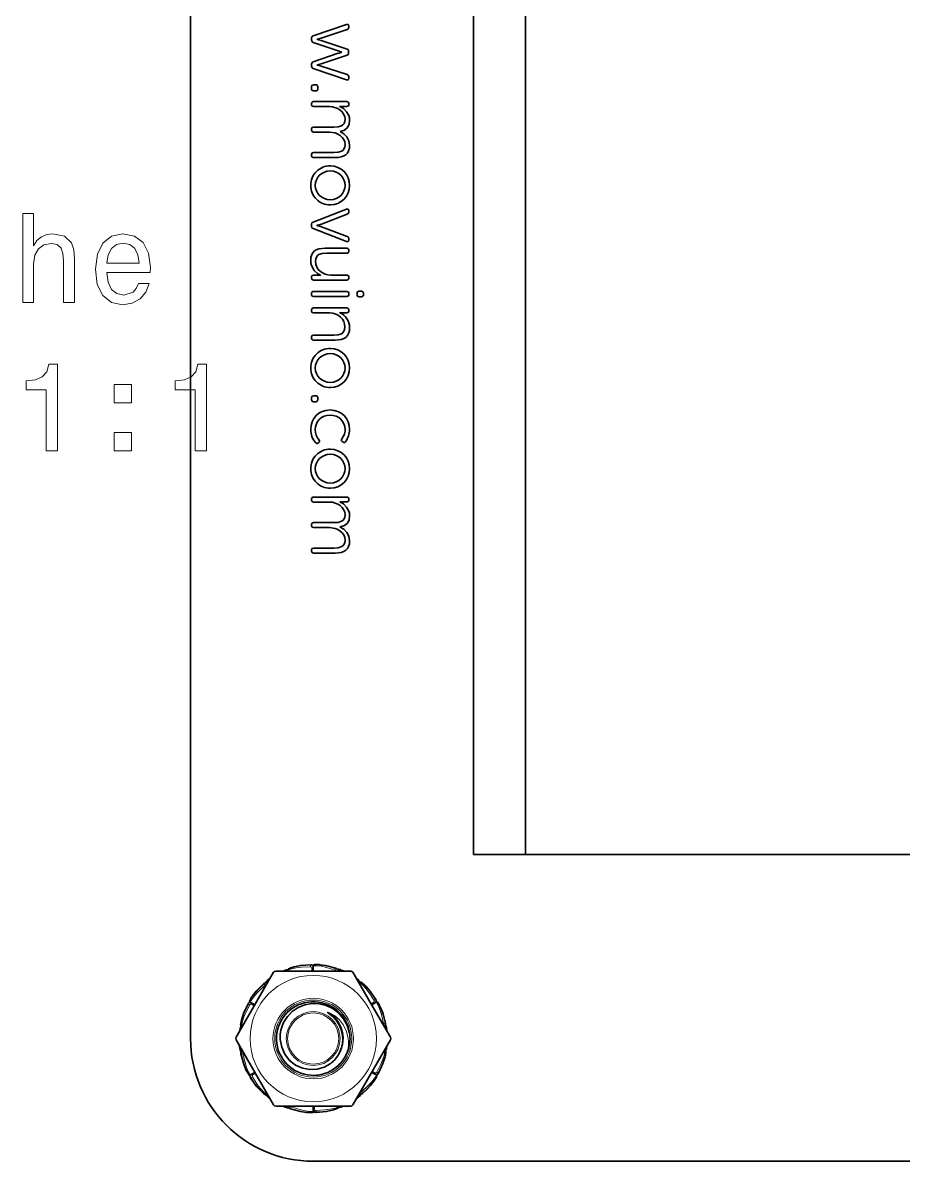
# Model space of a CAD drawing. Extents: x 291 to 834, y 188 to 661.
# Drawn here: x 509.45 to 545.34, y 289.08 to 335.48 of the extents above; entities that cross this region are included whole.
import ezdxf

# ---------------------------------------------------------------- set-up
doc = ezdxf.new("R2010")
doc.units = 0

msp = doc.modelspace()

# ---------------------------------------------------------------- linework, layer by layer
at = {"color": 7, "lineweight": 35}
for p, q in [((516.29, 294.079), (516.29, 359.839)), ((516.29, 294.079), (516.29, 359.839)), ((527.819, 301.584), (527.819, 352.348)), ((529.941, 352.348), (529.941, 301.584)), ((529.941, 301.584), (529.941, 352.342)), ((528.861, 301.577), (557.038, 301.577)), ((559.958, 289.079), (521.29, 289.079)), ((577.67, 289.079), (521.29, 289.079))]:
    msp.add_line(p, q, dxfattribs=at)
at = {"color": 7, "lineweight": 35, "ltscale": 0.036023}
for p, q in [((521.287, 334.945), (522.652, 335.408)), ((522.652, 333.157), (521.287, 333.62))]:
    msp.add_line(p, q, dxfattribs=at)
at = {"color": 7, "lineweight": 35, "ltscale": 0.027966}
msp.add_line((522.673, 335.198), (521.609, 334.852), dxfattribs=at)
at = {"color": 7, "lineweight": 35, "ltscale": 0.001576}
for p, q in [((522.736, 335.345), (522.736, 335.282)), ((522.736, 333.28), (522.736, 333.217)), ((522.736, 326.686), (522.736, 326.623))]:
    msp.add_line(p, q, dxfattribs=at)
at = {"color": 7, "lineweight": 35, "ltscale": 0.002334}
msp.add_line((521.224, 334.765), (521.224, 334.858), dxfattribs=at)
at = {"color": 7, "lineweight": 35, "ltscale": 0.02678}
msp.add_line((522.3, 334.332), (521.287, 334.681), dxfattribs=at)
at = {"color": 7, "lineweight": 35, "ltscale": 0.00421}
msp.add_line((521.609, 334.852), (521.447, 334.807), dxfattribs=at)
at = {"color": 7, "lineweight": 35, "ltscale": 0.000146484}
for p, q in [((521.447, 334.807), (521.447, 334.801)), ((522.462, 334.278), (522.462, 334.284)), ((521.447, 333.761), (521.447, 333.755)), ((521.582, 325.183), (521.582, 325.189))]:
    msp.add_line(p, q, dxfattribs=at)
at = {"color": 7, "lineweight": 35, "ltscale": 0.002763}
msp.add_line((521.447, 334.801), (521.553, 334.771), dxfattribs=at)
at = {"color": 7, "lineweight": 35, "ltscale": 0.001469}
msp.add_line((521.553, 334.771), (521.609, 334.753), dxfattribs=at)
at = {"color": 7, "lineweight": 35, "ltscale": 0.027936}
msp.add_line((521.609, 334.753), (522.67, 334.401), dxfattribs=at)
at = {"color": 7, "lineweight": 35, "ltscale": 0.026805}
msp.add_line((521.287, 333.881), (522.3, 334.233), dxfattribs=at)
at = {"color": 7, "lineweight": 35, "ltscale": 0.027938}
msp.add_line((522.67, 334.161), (521.609, 333.809), dxfattribs=at)
at = {"color": 7, "lineweight": 35, "ltscale": 0.0018}
msp.add_line((522.73, 334.317), (522.73, 334.245), dxfattribs=at)
at = {"color": 7, "lineweight": 35, "ltscale": 0.002325}
msp.add_line((521.224, 333.704), (521.224, 333.797), dxfattribs=at)
at = {"color": 7, "lineweight": 35, "ltscale": 0.002765}
msp.add_line((521.553, 333.791), (521.447, 333.761), dxfattribs=at)
at = {"color": 7, "lineweight": 35, "ltscale": 0.001467}
msp.add_line((521.609, 333.809), (521.553, 333.791), dxfattribs=at)
at = {"color": 7, "lineweight": 35, "ltscale": 0.027964}
msp.add_line((521.609, 333.71), (522.673, 333.364), dxfattribs=at)
at = {"color": 7, "lineweight": 35, "ltscale": 0.00248}
for p, q in [((521.224, 332.778), (521.224, 332.877)), ((521.474, 332.877), (521.474, 332.778)), ((521.224, 320.107), (521.224, 320.206)), ((521.474, 320.206), (521.474, 320.107))]:
    msp.add_line(p, q, dxfattribs=at)
at = {"color": 7, "lineweight": 35, "ltscale": 0.002557}
for p, q in [((521.299, 332.949), (521.402, 332.949)), ((521.402, 332.706), (521.299, 332.706)), ((521.299, 320.278), (521.402, 320.278)), ((521.402, 320.034), (521.299, 320.034))]:
    msp.add_line(p, q, dxfattribs=at)
at = {"color": 7, "lineweight": 35, "ltscale": 0.034038}
for p, q in [((521.299, 332.267), (522.661, 332.267)), ((522.661, 324.993), (521.299, 324.993)), ((521.299, 324.528), (522.661, 324.528)), ((522.661, 324.323), (521.299, 324.323)), ((521.299, 323.857), (522.661, 323.857)), ((521.299, 316.148), (522.661, 316.148))]:
    msp.add_line(p, q, dxfattribs=at)
at = {"color": 7, "lineweight": 35, "ltscale": 0.00143}
for p, q in [((521.224, 332.135), (521.224, 332.192)), ((522.736, 326.217), (522.736, 326.16)), ((521.224, 324.395), (521.224, 324.452)), ((522.736, 324.452), (522.736, 324.395)), ((521.224, 323.725), (521.224, 323.782)), ((521.224, 316.015), (521.224, 316.073))]:
    msp.add_line(p, q, dxfattribs=at)
at = {"color": 7, "lineweight": 35, "ltscale": 0.01638}
for p, q in [((521.955, 332.063), (521.299, 332.063)), ((521.955, 331.023), (521.299, 331.023)), ((521.955, 315.943), (521.299, 315.943)), ((521.955, 314.903), (521.299, 314.903))]:
    msp.add_line(p, q, dxfattribs=at)
at = {"color": 7, "lineweight": 35, "ltscale": 0.000154877}
for p, q in [((522.378, 332.078), (522.378, 332.072)), ((522.394, 331.05), (522.394, 331.044)), ((521.444, 327.224), (521.444, 327.218)), ((522.378, 323.668), (522.378, 323.662)), ((522.378, 315.959), (522.378, 315.952)), ((522.394, 314.931), (522.394, 314.924)), ((528.861, 301.584), (528.861, 301.577))]:
    msp.add_line(p, q, dxfattribs=at)
at = {"color": 7, "lineweight": 35, "ltscale": 0.004358}
for p, q in [((522.661, 332.066), (522.487, 332.066)), ((521.299, 325.192), (521.474, 325.192)), ((522.661, 323.656), (522.487, 323.656)), ((522.661, 315.947), (522.487, 315.947))]:
    msp.add_line(p, q, dxfattribs=at)
at = {"color": 7, "lineweight": 35, "ltscale": 0.001352}
for p, q in [((522.736, 332.192), (522.736, 332.138)), ((522.736, 316.073), (522.736, 316.019)), ((521.224, 313.941), (521.224, 313.996))]:
    msp.add_line(p, q, dxfattribs=at)
at = {"color": 7, "lineweight": 35, "ltscale": 0.001421}
for p, q in [((521.224, 331.095), (521.224, 331.152)), ((522.736, 325.123), (522.736, 325.066)), ((521.224, 322.619), (521.224, 322.676)), ((521.224, 314.976), (521.224, 315.033))]:
    msp.add_line(p, q, dxfattribs=at)
at = {"color": 7, "lineweight": 35, "ltscale": 0.020894}
for p, q in [((521.299, 331.227), (522.135, 331.227)), ((521.299, 330.19), (522.135, 330.19)), ((521.299, 315.108), (522.135, 315.108)), ((521.299, 314.071), (522.135, 314.071))]:
    msp.add_line(p, q, dxfattribs=at)
at = {"color": 7, "lineweight": 35, "ltscale": 0.001353}
for p, q in [((521.224, 330.061), (521.224, 330.115)), ((521.224, 325.066), (521.224, 325.12)), ((522.736, 323.782), (522.736, 323.728))]:
    msp.add_line(p, q, dxfattribs=at)
at = {"color": 7, "lineweight": 35, "ltscale": 0.022169}
for p, q in [((522.186, 329.986), (521.299, 329.986)), ((522.186, 322.544), (521.299, 322.544)), ((522.186, 313.866), (521.299, 313.866))]:
    msp.add_line(p, q, dxfattribs=at)
at = {"color": 7, "lineweight": 35, "ltscale": 0.036627}
for p, q in [((521.281, 327.353), (522.649, 327.879)), ((519.674, 291.379), (518.941, 292.648))]:
    msp.add_line(p, q, dxfattribs=at)
at = {"color": 7, "lineweight": 35, "ltscale": 0.028064}
msp.add_line((522.676, 327.674), (521.627, 327.275), dxfattribs=at)
at = {"color": 7, "lineweight": 35, "ltscale": 0.001654}
msp.add_line((522.736, 327.822), (522.736, 327.756), dxfattribs=at)
at = {"color": 7, "lineweight": 35, "ltscale": 0.002472}
msp.add_line((521.224, 327.17), (521.224, 327.269), dxfattribs=at)
at = {"color": 7, "lineweight": 35, "ltscale": 0.028039}
msp.add_line((521.627, 327.164), (522.676, 326.767), dxfattribs=at)
at = {"color": 7, "lineweight": 35, "ltscale": 0.036629}
msp.add_line((522.649, 326.562), (521.281, 327.089), dxfattribs=at)
at = {"color": 7, "lineweight": 35, "ltscale": 0.022162}
msp.add_line((521.774, 326.289), (522.661, 326.289), dxfattribs=at)
at = {"color": 7, "lineweight": 35, "ltscale": 0.020808}
msp.add_line((522.661, 326.084), (521.829, 326.084), dxfattribs=at)
at = {"color": 7, "lineweight": 35, "ltscale": 0.016226}
msp.add_line((522.012, 325.198), (522.661, 325.198), dxfattribs=at)
at = {"color": 7, "lineweight": 35, "ltscale": 0.001878}
for p, q in [((523.082, 324.386), (523.082, 324.461)), ((523.337, 324.461), (523.337, 324.386))]:
    msp.add_line(p, q, dxfattribs=at)
at = {"color": 7, "lineweight": 35, "ltscale": 0.002704}
for p, q in [((523.154, 324.534), (523.262, 324.534)), ((523.262, 324.314), (523.154, 324.314))]:
    msp.add_line(p, q, dxfattribs=at)
at = {"color": 7, "lineweight": 35, "ltscale": 0.016605}
msp.add_line((521.964, 323.653), (521.299, 323.653), dxfattribs=at)
at = {"color": 7, "lineweight": 35, "ltscale": 0.020816}
msp.add_line((521.299, 322.748), (522.132, 322.748), dxfattribs=at)
at = {"color": 7, "lineweight": 35, "ltscale": 0.00092148}
msp.add_line((521.513, 318.369), (521.483, 318.348), dxfattribs=at)
at = {"color": 7, "lineweight": 35, "ltscale": 0.000979538}
msp.add_line((522.499, 318.393), (522.466, 318.414), dxfattribs=at)
at = {"color": 7, "lineweight": 35, "ltscale": 0.026044}
msp.add_line((528.861, 301.584), (527.819, 301.584), dxfattribs=at)
at = {"color": 7, "lineweight": 35, "ltscale": 0.026993}
msp.add_line((529.941, 301.584), (528.861, 301.584), dxfattribs=at)
at = {"color": 7, "lineweight": 35, "ltscale": 0.001178}
for p, q in [((520.516, 297), (520.471, 296.987)), ((521.562, 297.088), (521.515, 297.092)), ((518.82, 295.819), (518.794, 295.78)), ((524.207, 293.29), (524.218, 293.335)), ((521.019, 291.07), (521.066, 291.067)), ((522.065, 291.159), (522.11, 291.172))]:
    msp.add_line(p, q, dxfattribs=at)
at = {"color": 7, "lineweight": 13, "ltscale": 0.000101161}
for p, q in [((521.186, 297.089), (521.184, 297.086)), ((521.394, 291.069), (521.396, 291.073))]:
    msp.add_line(p, q, dxfattribs=at)
at = {"color": 7, "lineweight": 13, "ltscale": 0.000367231}
msp.add_line((521.185, 297.071), (521.184, 297.086), dxfattribs=at)
at = {"color": 7, "lineweight": 13, "ltscale": 0.003214}
for p, q in [((521.238, 296.83), (521.238, 296.958)), ((523.698, 292.749), (523.81, 292.685)), ((521.342, 291.329), (521.342, 291.2))]:
    msp.add_line(p, q, dxfattribs=at)
at = {"color": 7, "lineweight": 35, "ltscale": 0.000365448}
msp.add_line((521.29, 296.977), (521.29, 296.991), dxfattribs=at)
at = {"color": 7, "lineweight": 35, "ltscale": 0.003677}
for p, q in [((521.29, 296.83), (521.29, 296.977)), ((518.908, 295.454), (518.781, 295.528)), ((523.672, 295.454), (523.8, 295.528)), ((518.908, 292.704), (518.781, 292.63)), ((523.672, 292.704), (523.8, 292.63)), ((521.29, 291.329), (521.29, 291.182))]:
    msp.add_line(p, q, dxfattribs=at)
at = {"color": 7, "lineweight": 35, "ltscale": 0.076499}
for p, q in [((519.674, 296.779), (518.144, 294.129)), ((522.907, 291.379), (524.437, 294.029))]:
    msp.add_line(p, q, dxfattribs=at)
at = {"color": 7, "lineweight": 35, "ltscale": 0.000305367}
for p, q in [((519.536, 296.538), (519.526, 296.531)), ((523.045, 291.62), (523.055, 291.627))]:
    msp.add_line(p, q, dxfattribs=at)
at = {"color": 7, "lineweight": 13, "ltscale": 0.000251525}
for p, q in [((519.526, 296.531), (519.534, 296.537)), ((523.055, 291.627), (523.047, 291.621))]:
    msp.add_line(p, q, dxfattribs=at)
at = {"color": 7, "lineweight": 35, "ltscale": 0.076498}
for p, q in [((522.82, 296.829), (519.76, 296.829)), ((519.76, 291.329), (522.82, 291.329))]:
    msp.add_line(p, q, dxfattribs=at)
at = {"color": 7, "lineweight": 35, "ltscale": 0.002872}
for p, q in [((520.163, 296.872), (520.057, 296.829)), ((522.418, 291.286), (522.524, 291.33))]:
    msp.add_line(p, q, dxfattribs=at)
at = {"color": 7, "lineweight": 13, "ltscale": 0.002597}
for p, q in [((520.163, 296.868), (520.066, 296.829)), ((518.311, 294.497), (518.297, 294.394)), ((524.269, 293.662), (524.284, 293.764)), ((522.418, 291.29), (522.515, 291.329))]:
    msp.add_line(p, q, dxfattribs=at)
at = {"color": 7, "lineweight": 13, "ltscale": 0.001722}
for p, q in [((520.104, 296.829), (520.168, 296.854)), ((523.079, 296.482), (523.133, 296.439)), ((518.316, 294.427), (518.326, 294.495)), ((524.265, 293.732), (524.255, 293.664)), ((519.502, 291.677), (519.448, 291.72))]:
    msp.add_line(p, q, dxfattribs=at)
at = {"color": 7, "lineweight": 13, "ltscale": 0.000101345}
msp.add_line((520.163, 296.872), (520.163, 296.868), dxfattribs=at)
at = {"color": 7, "lineweight": 13, "ltscale": 0.000366938}
for p, q in [((520.168, 296.854), (520.163, 296.868)), ((522.413, 291.304), (522.418, 291.29))]:
    msp.add_line(p, q, dxfattribs=at)
at = {"color": 7, "lineweight": 13, "ltscale": 0.000649946}
msp.add_line((520.168, 296.854), (520.175, 296.829), dxfattribs=at)
at = {"color": 7, "lineweight": 13, "ltscale": 0.000366964}
msp.add_line((522.214, 296.927), (522.219, 296.94), dxfattribs=at)
at = {"color": 7, "lineweight": 13, "ltscale": 0.000101126}
msp.add_line((522.222, 296.943), (522.219, 296.94), dxfattribs=at)
at = {"color": 7, "lineweight": 13, "ltscale": 0.000251303}
for p, q in [((522.531, 296.833), (522.541, 296.829)), ((520.049, 291.325), (520.04, 291.329))]:
    msp.add_line(p, q, dxfattribs=at)
at = {"color": 7, "lineweight": 35, "ltscale": 0.000304595}
msp.add_line((522.543, 296.828), (522.531, 296.833), dxfattribs=at)
at = {"color": 7, "lineweight": 35, "ltscale": 0.036626}
msp.add_line((522.907, 296.779), (523.64, 295.51), dxfattribs=at)
at = {"color": 7, "lineweight": 35, "ltscale": 0.002871}
for p, q in [((523.145, 296.452), (523.055, 296.522)), ((518.308, 294.499), (518.292, 294.386)), ((524.273, 293.659), (524.288, 293.773)), ((519.435, 291.707), (519.526, 291.636))]:
    msp.add_line(p, q, dxfattribs=at)
at = {"color": 7, "lineweight": 13, "ltscale": 0.002598}
msp.add_line((523.142, 296.45), (523.06, 296.514), dxfattribs=at)
at = {"color": 7, "lineweight": 13, "ltscale": 0.000100858}
for p, q in [((519.276, 296.318), (519.277, 296.314)), ((523.305, 291.84), (523.304, 291.844))]:
    msp.add_line(p, q, dxfattribs=at)
at = {"color": 7, "lineweight": 13, "ltscale": 0.00036736}
msp.add_line((519.287, 296.303), (519.277, 296.314), dxfattribs=at)
at = {"color": 7, "lineweight": 13, "ltscale": 0.000650613}
msp.add_line((523.133, 296.439), (523.114, 296.42), dxfattribs=at)
at = {"color": 7, "lineweight": 13, "ltscale": 0.000366891}
for p, q in [((523.133, 296.439), (523.142, 296.45)), ((519.448, 291.72), (519.439, 291.708))]:
    msp.add_line(p, q, dxfattribs=at)
at = {"color": 7, "lineweight": 13, "ltscale": 0.000101172}
for p, q in [((523.145, 296.452), (523.142, 296.45)), ((519.435, 291.707), (519.439, 291.708))]:
    msp.add_line(p, q, dxfattribs=at)
at = {"color": 7, "lineweight": 35, "ltscale": 0.001177}
for p, q in [((523.432, 296.21), (523.399, 296.243)), ((524.032, 295.349), (524.011, 295.391)), ((518.374, 294.869), (518.363, 294.823)), ((518.549, 292.809), (518.569, 292.767)), ((523.761, 292.34), (523.787, 292.379)), ((519.148, 291.948), (519.182, 291.916))]:
    msp.add_line(p, q, dxfattribs=at)
at = {"color": 7, "lineweight": 13, "ltscale": 0.003215}
for p, q in [((523.646, 295.499), (523.758, 295.564)), ((518.882, 295.409), (518.771, 295.474)), ((518.934, 292.659), (518.823, 292.595))]:
    msp.add_line(p, q, dxfattribs=at)
at = {"color": 7, "lineweight": 13, "ltscale": 0.000367075}
msp.add_line((523.828, 295.666), (523.841, 295.674), dxfattribs=at)
at = {"color": 7, "lineweight": 13, "ltscale": 0.000100711}
for p, q in [((523.845, 295.674), (523.841, 295.674)), ((518.736, 292.484), (518.74, 292.484))]:
    msp.add_line(p, q, dxfattribs=at)
at = {"color": 7, "lineweight": 13, "ltscale": 0.000101273}
for p, q in [((518.632, 295.494), (518.634, 295.491)), ((523.949, 292.664), (523.947, 292.668))]:
    msp.add_line(p, q, dxfattribs=at)
at = {"color": 7, "lineweight": 13, "ltscale": 0.00036657}
for p, q in [((518.647, 295.484), (518.634, 295.491)), ((523.934, 292.675), (523.947, 292.668))]:
    msp.add_line(p, q, dxfattribs=at)
at = {"color": 7, "lineweight": 35, "ltscale": 0.000365093}
for p, q in [((518.781, 295.528), (518.768, 295.535)), ((523.8, 295.528), (523.812, 295.535)), ((518.781, 292.63), (518.768, 292.623)), ((523.8, 292.63), (523.812, 292.623))]:
    msp.add_line(p, q, dxfattribs=at)
at = {"color": 7, "lineweight": 35, "ltscale": 0.039872}
for p, q in [((524.437, 294.129), (523.64, 295.51)), ((518.144, 294.029), (518.941, 292.648))]:
    msp.add_line(p, q, dxfattribs=at)
at = {"color": 7, "lineweight": 13, "ltscale": 0.000368101}
for p, q in [((524.218, 294.703), (524.233, 294.706)), ((518.363, 293.456), (518.348, 293.453))]:
    msp.add_line(p, q, dxfattribs=at)
at = {"color": 7, "lineweight": 13, "ltscale": 0.000100384}
for p, q in [((524.236, 294.704), (524.233, 294.706)), ((518.344, 293.454), (518.348, 293.453))]:
    msp.add_line(p, q, dxfattribs=at)
at = {"color": 7, "lineweight": 13, "ltscale": 9.7826e-05}
msp.add_line((518.308, 294.499), (518.311, 294.497), dxfattribs=at)
at = {"color": 7, "lineweight": 13, "ltscale": 0.000366739}
msp.add_line((518.326, 294.495), (518.311, 294.497), dxfattribs=at)
at = {"color": 7, "lineweight": 13, "ltscale": 0.00065088}
msp.add_line((518.326, 294.495), (518.351, 294.488), dxfattribs=at)
at = {"color": 7, "lineweight": 13, "ltscale": 0.000251432}
msp.add_line((524.296, 294.382), (524.297, 294.371), dxfattribs=at)
at = {"color": 7, "lineweight": 35, "ltscale": 0.000305336}
msp.add_line((524.297, 294.369), (524.296, 294.382), dxfattribs=at)
at = {"color": 7, "lineweight": 35, "ltscale": 0.000306095}
msp.add_line((518.283, 293.789), (518.285, 293.777), dxfattribs=at)
at = {"color": 7, "lineweight": 13, "ltscale": 0.000251585}
msp.add_line((518.285, 293.777), (518.284, 293.787), dxfattribs=at)
at = {"color": 7, "lineweight": 35, "ltscale": 0.000106421}
msp.add_line((522.689, 293.565), (522.693, 293.565), dxfattribs=at)
at = {"color": 7, "lineweight": 13, "ltscale": 0.000651078}
msp.add_line((524.255, 293.664), (524.23, 293.67), dxfattribs=at)
at = {"color": 7, "lineweight": 13, "ltscale": 0.000366633}
msp.add_line((524.255, 293.664), (524.269, 293.662), dxfattribs=at)
at = {"color": 7, "lineweight": 13, "ltscale": 9.70464e-05}
msp.add_line((524.273, 293.659), (524.269, 293.662), dxfattribs=at)
at = {"color": 7, "lineweight": 13, "ltscale": 0.000147445}
msp.add_line((521.987, 293.054), (521.983, 293.059), dxfattribs=at)
at = {"color": 7, "lineweight": 13, "ltscale": 0.00036748}
msp.add_line((518.752, 292.492), (518.74, 292.484), dxfattribs=at)
at = {"color": 7, "lineweight": 13, "ltscale": 0.000366793}
msp.add_line((523.294, 291.855), (523.304, 291.844), dxfattribs=at)
at = {"color": 7, "lineweight": 13, "ltscale": 0.002596}
msp.add_line((519.439, 291.708), (519.521, 291.644), dxfattribs=at)
at = {"color": 7, "lineweight": 13, "ltscale": 0.000651152}
msp.add_line((519.448, 291.72), (519.467, 291.738), dxfattribs=at)
at = {"color": 7, "lineweight": 35, "ltscale": 0.000304283}
msp.add_line((520.038, 291.33), (520.049, 291.325), dxfattribs=at)
at = {"color": 7, "lineweight": 13, "ltscale": 0.000100627}
msp.add_line((520.359, 291.215), (520.362, 291.218), dxfattribs=at)
at = {"color": 7, "lineweight": 13, "ltscale": 0.000367689}
msp.add_line((520.366, 291.232), (520.362, 291.218), dxfattribs=at)
at = {"color": 7, "lineweight": 35, "ltscale": 0.000366211}
msp.add_line((521.29, 291.182), (521.29, 291.167), dxfattribs=at)
at = {"color": 7, "lineweight": 13, "ltscale": 0.000367993}
msp.add_line((521.396, 291.088), (521.396, 291.073), dxfattribs=at)
at = {"color": 7, "lineweight": 13, "ltscale": 0.000650683}
msp.add_line((522.413, 291.304), (522.406, 291.329), dxfattribs=at)
at = {"color": 7, "lineweight": 13, "ltscale": 0.001723}
msp.add_line((522.477, 291.329), (522.413, 291.304), dxfattribs=at)
at = {"color": 7, "lineweight": 13, "ltscale": 0.000100592}
msp.add_line((522.418, 291.286), (522.418, 291.29), dxfattribs=at)
at = {"color": 7, "lineweight": 35}
for points in [[(522.652, 335.408), (522.699, 335.412), (522.727, 335.391), (522.736, 335.345)], [(522.736, 333.217), (522.727, 333.173), (522.699, 333.153), (522.652, 333.157)], [(522.661, 332.267), (522.703, 332.259), (522.728, 332.234), (522.736, 332.192)], [(522.586, 331.546), (522.572, 331.655), (522.53, 331.756), (522.466, 331.845), (522.384, 331.92), (522.288, 331.98), (522.069, 332.053), (521.955, 332.063)], [(522.378, 332.072), (522.526, 331.988), (522.652, 331.855), (522.739, 331.693), (522.764, 331.605), (522.772, 331.516)], [(522.736, 332.138), (522.728, 332.098), (522.703, 332.074), (522.661, 332.066)], [(522.135, 331.227), (522.3, 331.236), (522.444, 331.278), (522.502, 331.319), (522.547, 331.375), (522.576, 331.449), (522.586, 331.546)], [(522.772, 331.516), (522.749, 331.33), (522.677, 331.194), (522.559, 331.102), (522.394, 331.05)], [(522.586, 330.515), (522.572, 330.624), (522.532, 330.722), (522.469, 330.809), (522.387, 330.883), (522.291, 330.943), (522.185, 330.987), (521.955, 331.023)], [(522.394, 331.044), (522.533, 330.958), (522.655, 330.829), (522.741, 330.67), (522.772, 330.488)], [(522.135, 330.19), (522.309, 330.202), (522.452, 330.25), (522.507, 330.293), (522.55, 330.35), (522.577, 330.423), (522.586, 330.515)], [(521.988, 329.439), (521.86, 329.427), (521.743, 329.393), (521.638, 329.338), (521.547, 329.266), (521.474, 329.18), (521.418, 329.08), (521.383, 328.968), (521.371, 328.85), (521.383, 328.733), (521.418, 328.623), (521.474, 328.523), (521.547, 328.437), (521.638, 328.365), (521.743, 328.31), (521.86, 328.276), (521.987, 328.264)], [(521.987, 328.264), (522.112, 328.276), (522.227, 328.31), (522.329, 328.365), (522.418, 328.437), (522.49, 328.523), (522.544, 328.623), (522.577, 328.733), (522.589, 328.85), (522.577, 328.968), (522.544, 329.08), (522.49, 329.18), (522.418, 329.266), (522.329, 329.338), (522.227, 329.393), (522.112, 329.427), (521.988, 329.439)], [(521.988, 329.65), (522.15, 329.634), (522.299, 329.586), (522.432, 329.512), (522.547, 329.415), (522.641, 329.297), (522.712, 329.163), (522.757, 329.013), (522.772, 328.853)], [(522.772, 328.853), (522.757, 328.692), (522.712, 328.542), (522.641, 328.406), (522.547, 328.288), (522.432, 328.19), (522.299, 328.117), (522.15, 328.07), (521.987, 328.053)], [(522.649, 327.879), (522.696, 327.886), (522.714, 327.879), (522.732, 327.854), (522.736, 327.822)], [(521.188, 325.784), (521.198, 325.918), (521.229, 326.028), (521.273, 326.108), (521.332, 326.172), (521.414, 326.224), (521.515, 326.26), (521.774, 326.289)], [(522.736, 326.623), (522.732, 326.588), (522.726, 326.576), (522.714, 326.562), (522.697, 326.556), (522.649, 326.562)], [(522.661, 326.289), (522.703, 326.281), (522.728, 326.257), (522.736, 326.217)], [(521.582, 325.189), (521.459, 325.259), (521.329, 325.383), (521.229, 325.557), (521.199, 325.664), (521.188, 325.784)], [(521.829, 326.084), (521.657, 326.074), (521.514, 326.03), (521.459, 325.989), (521.417, 325.931), (521.39, 325.854), (521.381, 325.757)], [(521.381, 325.757), (521.394, 325.634), (521.433, 325.524), (521.494, 325.428), (521.573, 325.348), (521.667, 325.284), (521.774, 325.237), (521.891, 325.208), (522.012, 325.198)], [(522.661, 325.198), (522.703, 325.19), (522.728, 325.164), (522.736, 325.123)], [(522.736, 325.066), (522.728, 325.026), (522.703, 325.001), (522.661, 324.993)], [(522.661, 324.528), (522.703, 324.519), (522.728, 324.494), (522.736, 324.452)], [(522.736, 324.395), (522.728, 324.355), (522.703, 324.331), (522.661, 324.323)], [(523.262, 324.534), (523.304, 324.526), (523.329, 324.502), (523.337, 324.461)], [(523.337, 324.386), (523.329, 324.346), (523.304, 324.322), (523.262, 324.314)], [(522.58, 323.079), (522.568, 323.195), (522.533, 323.304), (522.478, 323.402), (522.404, 323.486), (522.313, 323.555), (522.209, 323.608), (522.091, 323.641), (521.964, 323.653)], [(522.661, 323.857), (522.703, 323.849), (522.728, 323.824), (522.736, 323.782)], [(522.736, 323.728), (522.728, 323.688), (522.703, 323.664), (522.661, 323.656)], [(522.132, 322.748), (522.303, 322.759), (522.446, 322.804), (522.502, 322.846), (522.544, 322.905), (522.571, 322.981), (522.58, 323.079)], [(522.772, 323.052), (522.762, 322.922), (522.733, 322.814), (522.685, 322.727), (522.619, 322.658), (522.535, 322.606), (522.434, 322.571), (522.186, 322.544)], [(521.988, 322.207), (522.15, 322.191), (522.299, 322.144), (522.432, 322.07), (522.547, 321.973), (522.641, 321.855), (522.712, 321.72), (522.757, 321.571), (522.772, 321.411)], [(521.988, 321.997), (521.86, 321.985), (521.743, 321.95), (521.638, 321.895), (521.547, 321.824), (521.474, 321.738), (521.418, 321.638), (521.383, 321.526), (521.371, 321.408), (521.383, 321.291), (521.418, 321.18), (521.474, 321.081), (521.547, 320.994), (521.638, 320.923), (521.743, 320.868), (521.86, 320.834), (521.987, 320.821)], [(521.987, 320.821), (522.112, 320.834), (522.227, 320.868), (522.329, 320.923), (522.418, 320.994), (522.49, 321.081), (522.544, 321.18), (522.577, 321.291), (522.589, 321.408), (522.577, 321.526), (522.544, 321.638), (522.49, 321.738), (522.418, 321.824), (522.329, 321.895), (522.227, 321.95), (522.112, 321.985), (521.988, 321.997)], [(522.772, 321.411), (522.757, 321.25), (522.712, 321.1), (522.641, 320.964), (522.547, 320.846), (522.432, 320.748), (522.299, 320.674), (522.15, 320.627), (521.987, 320.611)], [(521.188, 318.904), (521.203, 319.067), (521.245, 319.218), (521.314, 319.354), (521.408, 319.471), (521.522, 319.566), (521.657, 319.637), (521.81, 319.682), (521.979, 319.698)], [(521.979, 319.698), (522.146, 319.682), (522.299, 319.636), (522.434, 319.563), (522.55, 319.467), (522.643, 319.351), (522.714, 319.217), (522.757, 319.066), (522.772, 318.904)], [(521.979, 319.487), (521.849, 319.476), (521.732, 319.442), (521.629, 319.388), (521.541, 319.317), (521.47, 319.23), (521.417, 319.13), (521.383, 319.017), (521.371, 318.895)], [(522.589, 318.898), (522.577, 319.018), (522.544, 319.13), (522.49, 319.23), (522.419, 319.317), (522.331, 319.388), (522.227, 319.442), (522.109, 319.476), (521.979, 319.487)], [(521.531, 318.468), (521.549, 318.432), (521.543, 318.399), (521.513, 318.369)], [(522.601, 318.402), (522.571, 318.377), (522.537, 318.374), (522.499, 318.393)], [(521.988, 317.891), (521.86, 317.88), (521.743, 317.845), (521.638, 317.79), (521.547, 317.718), (521.474, 317.632), (521.418, 317.532), (521.383, 317.421), (521.371, 317.303), (521.383, 317.186), (521.418, 317.075), (521.474, 316.975), (521.547, 316.889), (521.638, 316.817), (521.743, 316.763), (521.86, 316.728), (521.987, 316.716)], [(521.987, 316.716), (522.112, 316.728), (522.227, 316.763), (522.329, 316.817), (522.418, 316.889), (522.49, 316.975), (522.544, 317.075), (522.577, 317.186), (522.589, 317.303), (522.577, 317.421), (522.544, 317.532), (522.49, 317.632), (522.418, 317.718), (522.329, 317.79), (522.227, 317.845), (522.112, 317.88), (521.988, 317.891)], [(521.988, 318.102), (522.15, 318.086), (522.299, 318.038), (522.432, 317.964), (522.547, 317.867), (522.641, 317.75), (522.712, 317.615), (522.757, 317.465), (522.772, 317.305)], [(522.772, 317.305), (522.757, 317.145), (522.712, 316.994), (522.641, 316.858), (522.547, 316.74), (522.432, 316.643), (522.299, 316.569), (522.15, 316.522), (521.987, 316.505)], [(522.661, 316.148), (522.703, 316.139), (522.728, 316.114), (522.736, 316.073)], [(522.736, 316.019), (522.728, 315.978), (522.703, 315.954), (522.661, 315.947)], [(522.586, 315.427), (522.572, 315.536), (522.53, 315.637), (522.466, 315.726), (522.384, 315.801), (522.288, 315.861), (522.069, 315.934), (521.955, 315.943)], [(522.378, 315.952), (522.526, 315.868), (522.652, 315.736), (522.739, 315.574), (522.764, 315.486), (522.772, 315.396)], [(522.135, 315.108), (522.3, 315.117), (522.444, 315.159), (522.502, 315.199), (522.547, 315.255), (522.576, 315.329), (522.586, 315.427)], [(522.772, 315.396), (522.749, 315.211), (522.677, 315.075), (522.559, 314.983), (522.394, 314.931)], [(522.586, 314.396), (522.572, 314.505), (522.532, 314.603), (522.469, 314.69), (522.387, 314.764), (522.291, 314.823), (522.185, 314.867), (521.955, 314.903)], [(522.394, 314.924), (522.533, 314.839), (522.655, 314.71), (522.741, 314.55), (522.772, 314.368)], [(522.135, 314.071), (522.309, 314.083), (522.452, 314.131), (522.507, 314.174), (522.55, 314.23), (522.577, 314.303), (522.586, 314.396)], [(521.186, 297.089), (520.754, 297.052), (520.516, 297)], [(522.222, 296.943), (521.804, 297.056), (521.562, 297.088)], [(519.276, 296.318), (518.969, 296.012), (518.82, 295.819)], [(523.845, 295.674), (523.597, 296.03), (523.432, 296.21)], [(518.632, 295.494), (518.448, 295.102), (518.374, 294.869)], [(520.084, 294.737), (520.237, 294.977), (520.437, 295.182), (520.676, 295.343), (520.946, 295.452), (521.234, 295.504), (521.529, 295.496), (521.819, 295.426), (522.089, 295.298), (522.329, 295.116), (522.528, 294.887), (522.677, 294.62), (522.775, 294.294)], [(524.236, 294.704), (524.125, 295.123), (524.032, 295.349)], [(521.987, 293.054), (521.731, 292.908), (521.445, 292.825), (521.145, 292.812), (520.847, 292.871), (520.569, 292.999), (520.327, 293.19), (520.134, 293.436), (520.004, 293.722), (519.944, 294.034), (519.942, 294.079)], [(518.344, 293.454), (518.456, 293.035), (518.549, 292.809)], [(523.949, 292.664), (524.133, 293.057), (524.207, 293.29)], [(518.736, 292.484), (518.984, 292.129), (519.148, 291.948)], [(523.305, 291.84), (523.612, 292.146), (523.761, 292.34)], [(520.359, 291.215), (520.777, 291.102), (521.019, 291.07)], [(521.394, 291.069), (521.826, 291.106), (522.065, 291.159)]]:
    msp.add_lwpolyline(points, dxfattribs=at)
at = {"color": 7, "lineweight": 13}
for points in [[(509.449, 324.079), (509.893, 324.079), (509.893, 325.643), (509.938, 326.001), (510.085, 326.263), (510.312, 326.425), (510.614, 326.485), (510.856, 326.435), (511.008, 326.298), (511.083, 326.072), (511.108, 325.769), (511.108, 324.079), (511.552, 324.079), (511.552, 325.86), (511.532, 326.218), (511.441, 326.515), (511.144, 326.788), (510.68, 326.883), (510.428, 326.848), (510.211, 326.752), (510.029, 326.601), (509.893, 326.394), (509.893, 327.7), (509.449, 327.7)], [(512.874, 325.305), (514.649, 325.305), (514.654, 325.512), (514.573, 326.092), (514.351, 326.525), (513.998, 326.788), (513.529, 326.883), (513.07, 326.783), (512.717, 326.5), (512.49, 326.041), (512.41, 325.436), (512.485, 324.816), (512.712, 324.362), (513.06, 324.079), (513.514, 323.984), (513.907, 324.049), (514.23, 324.221), (514.467, 324.493), (514.603, 324.856), (514.165, 324.856), (514.074, 324.654), (513.943, 324.503), (513.57, 324.382), (513.282, 324.438), (513.065, 324.614), (512.924, 324.901), (512.874, 325.29)], [(512.874, 325.678), (512.929, 326.026), (513.065, 326.283), (513.272, 326.44), (513.544, 326.495), (513.812, 326.44), (514.018, 326.283), (514.144, 326.026), (514.19, 325.678)], [(510.402, 318.033), (510.861, 318.033), (510.861, 321.558), (510.518, 321.558), (510.428, 321.25), (510.246, 321.043), (509.969, 320.922), (509.585, 320.882), (509.585, 320.524), (510.402, 320.524)], [(516.474, 318.033), (516.933, 318.033), (516.933, 321.558), (516.59, 321.558), (516.5, 321.25), (516.318, 321.043), (516.041, 320.922), (515.657, 320.882), (515.657, 320.524), (516.474, 320.524)], [(513.181, 319.989), (513.877, 319.989), (513.877, 320.741), (513.181, 320.741)], [(513.181, 318.033), (513.877, 318.033), (513.877, 318.784), (513.181, 318.784)]]:
    msp.add_lwpolyline(points, close=True, dxfattribs=at)
for points in [[(520.259, 296.861), (520.398, 296.914), (520.596, 296.96), (520.813, 296.987), (521.183, 297.006)], [(520.471, 296.987), (520.861, 297.054), (521.185, 297.071)], [(521.184, 297.086), (520.887, 297.068), (520.516, 297)], [(521.272, 297.046), (521.422, 297.048), (521.623, 297.023), (521.836, 296.975), (522.191, 296.866)], [(521.515, 297.092), (521.905, 297.021), (522.214, 296.927)], [(522.219, 296.94), (521.933, 297.026), (521.562, 297.088)], [(518.712, 295.547), (518.785, 295.677), (518.907, 295.84), (519.055, 296), (519.327, 296.252)], [(518.794, 295.78), (519.05, 296.082), (519.287, 296.303)], [(519.277, 296.314), (519.06, 296.109), (518.82, 295.819)], [(523.183, 296.364), (523.299, 296.269), (523.438, 296.12), (523.57, 295.947), (523.771, 295.635)], [(523.399, 296.243), (523.652, 295.938), (523.828, 295.666)], [(523.841, 295.674), (523.677, 295.923), (523.432, 296.21)], [(523.851, 295.578), (523.927, 295.45), (524.006, 295.263), (524.071, 295.055), (524.154, 294.693)], [(518.363, 294.823), (518.5, 295.195), (518.647, 295.484)], [(518.365, 294.576), (518.389, 294.724), (518.449, 294.918), (518.533, 295.119), (518.702, 295.45)], [(518.634, 295.491), (518.5, 295.224), (518.374, 294.869)], [(520.09, 294.735), (520.235, 294.965), (520.423, 295.163), (520.647, 295.32), (520.899, 295.432), (521.142, 295.488), (521.391, 295.501), (521.64, 295.47), (521.882, 295.396), (522.109, 295.279), (522.312, 295.124), (522.486, 294.934), (522.625, 294.715), (522.725, 294.475), (522.768, 294.3), (522.79, 294.12)], [(522.265, 294.758), (522.12, 294.931), (521.895, 295.117), (521.853, 295.154), (521.855, 295.157), (521.922, 295.139)], [(522.269, 294.761), (522.124, 294.935), (521.897, 295.119), (521.854, 295.154), (521.854, 295.155), (521.856, 295.156), (521.921, 295.134)], [(521.921, 295.134), (522.152, 295.01), (522.356, 294.837), (522.523, 294.62), (522.646, 294.362), (522.714, 294.079)], [(521.922, 295.139), (522.154, 295.014), (522.359, 294.84), (522.526, 294.623), (522.65, 294.364), (522.718, 294.08)], [(524.011, 295.391), (524.146, 295.018), (524.218, 294.703)], [(524.233, 294.706), (524.164, 294.996), (524.032, 295.349)], [(521.983, 293.059), (521.75, 292.923), (521.491, 292.84), (521.219, 292.815), (520.944, 292.85), (520.681, 292.944), (520.443, 293.094), (520.241, 293.294), (520.086, 293.535), (519.987, 293.805), (519.948, 294.08)], [(518.348, 293.453), (518.417, 293.163), (518.549, 292.809)], [(518.569, 292.767), (518.435, 293.14), (518.363, 293.456)], [(518.73, 292.58), (518.653, 292.708), (518.574, 292.896), (518.51, 293.104), (518.427, 293.465)], [(524.215, 293.582), (524.192, 293.434), (524.132, 293.24), (524.048, 293.039), (523.879, 292.709)], [(524.218, 293.335), (524.081, 292.963), (523.934, 292.675)], [(523.947, 292.668), (524.081, 292.934), (524.207, 293.29)], [(518.74, 292.484), (518.904, 292.235), (519.148, 291.948)], [(519.182, 291.916), (518.929, 292.22), (518.752, 292.492)], [(519.397, 291.795), (519.281, 291.889), (519.143, 292.038), (519.011, 292.212), (518.809, 292.523)], [(523.869, 292.612), (523.796, 292.481), (523.673, 292.319), (523.526, 292.159), (523.254, 291.906)], [(523.787, 292.379), (523.531, 292.076), (523.294, 291.855)], [(523.304, 291.844), (523.521, 292.049), (523.761, 292.34)], [(520.362, 291.218), (520.647, 291.133), (521.019, 291.07)], [(521.066, 291.067), (520.676, 291.137), (520.366, 291.232)], [(521.309, 291.112), (521.159, 291.11), (520.957, 291.135), (520.745, 291.183), (520.39, 291.292)], [(522.11, 291.172), (521.719, 291.104), (521.396, 291.088)], [(521.396, 291.073), (521.694, 291.09), (522.065, 291.159)], [(522.322, 291.298), (522.183, 291.244), (521.984, 291.199), (521.768, 291.171), (521.398, 291.152)]]:
    msp.add_lwpolyline(points, dxfattribs=at)
for radius in [2.575, 1.641, 1.571, 1.099, 1.043]:
    msp.add_circle((521.29, 294.079), radius, dxfattribs=at)
at = {"color": 7, "lineweight": 35}
for centre, radius, start, end in [((522.657, 335.275), 0.0787, 281.5281, 4.7762), ((521.308, 334.864), 0.0836, 104.2457, 183.9375), ((521.303, 334.758), 0.0787, 175.2238, 258.4719), ((523.097, 336.711), 2.508, 251.4852, 255.3525), ((522.675, 333.221), 1.078, 101.3555, 110.3134), ((522.651, 334.325), 0.0786, 354.2662, 76.4109), ((522.652, 334.237), 0.0782, 283.3473, 5.7155), ((521.303, 333.804), 0.0787, 101.5281, 184.7762), ((521.304, 333.697), 0.0791, 175.1984, 258.2328), ((521.269, 332.803), 0.969, 69.4381, 79.4105), ((522.657, 333.287), 0.0791, 355.1984, 78.2328), ((521.411, 332.887), 0.0622, 351.22, 98.78), ((521.411, 332.768), 0.0623, 261.3196, 9.0001), ((521.289, 332.202), 0.0647, 81.0403, 188.9592), ((522.477, 332.475), 0.409, 256.0303, 271.327), ((521.289, 330.051), 0.0649, 171.215, 278.785), ((521.978, 328.859), 0.79, 89.3315, 180.6523), ((521.978, 328.844), 0.79, 179.5601, 270.6812), ((522.659, 327.75), 0.0767, 282.6646, 4.6052), ((521.306, 327.275), 0.0811, 107.2421, 184.7818), ((521.3, 327.162), 0.0759, 174.2757, 255.5715), ((521.139, 328.659), 1.467, 281.9852, 289.4201), ((521.255, 326.236), 0.999, 68.1248, 79.0999), ((522.66, 326.692), 0.0762, 355.2198, 77.5673), ((522.671, 326.149), 0.0647, 261.0408, 8.9597), ((521.498, 324.82), 0.372, 76.9411, 93.7088), ((521.289, 324.463), 0.0647, 81.0403, 188.9592), ((523.144, 324.471), 0.0623, 81.3196, 189.0001), ((523.144, 324.377), 0.0622, 171.22, 278.78), ((521.289, 323.792), 0.0647, 81.0403, 188.9592), ((522.477, 324.065), 0.409, 256.0303, 271.327), ((522.1, 323.049), 0.673, 0.2043, 65.5563), ((521.289, 322.609), 0.0647, 171.0408, 278.9597), ((521.978, 321.417), 0.79, 89.3315, 180.6523), ((521.978, 321.402), 0.79, 179.5601, 270.6812), ((521.411, 320.215), 0.0622, 351.22, 98.78), ((521.411, 320.097), 0.0623, 261.3196, 9.0001), ((522.023, 318.9), 0.835, 179.708, 219.7442), ((522.037, 318.901), 0.667, 180.5413, 220.5073), ((522.081, 318.881), 0.507, 334.6477, 1.9423), ((521.974, 318.897), 0.798, 321.7248, 0.5464), ((521.586, 319.133), 1.062, 324.5166, 333.8024), ((521.978, 317.311), 0.79, 89.3315, 180.6523), ((521.978, 317.296), 0.79, 179.5601, 270.6812), ((521.289, 316.083), 0.0647, 81.0403, 188.9592), ((522.477, 316.355), 0.409, 256.0303, 271.327), ((521.289, 313.931), 0.0649, 171.215, 278.785), ((520.761, 295.927), 1.099, 105.2934, 116.0619), ((521.191, 296.989), 0.1, 1.5039, 92.4746), ((521.318, 297.025), 0.0643, 96.6918, 148.9251), ((521.424, 295.997), 1.099, 85.2934, 96.0619), ((520.161, 295.634), 1.099, 125.2934, 136.0619), ((519.76, 296.729), 0.1, 90, 150), ((520.201, 296.778), 0.101, 30.3348, 112.1885), ((520.308, 296.857), 0.0643, 116.6918, 168.9252), ((522.191, 296.847), 0.101, 349.8513, 72.2033), ((522.324, 296.838), 0.0643, 76.6918, 128.9252), ((522.072, 295.835), 1.099, 65.2934, 76.0619), ((522.82, 296.729), 0.1, 30, 90), ((519.344, 296.243), 0.101, 49.8513, 132.2033), ((519.417, 296.354), 0.0643, 136.6918, 188.9253), ((523.083, 296.372), 0.101, 330.3348, 52.1885), ((523.205, 296.319), 0.0643, 56.6918, 108.9253), ((522.626, 295.462), 1.099, 45.2934, 56.0619), ((518.753, 295.576), 0.0643, 156.6918, 208.9255), ((519.697, 295.154), 1.099, 145.2934, 156.0619), ((521.29, 294.079), 1.5, 8.2165, 345.8313), ((523.76, 295.62), 0.1, 301.5039, 32.4746), ((523.855, 295.529), 0.0643, 36.6918, 88.9255), ((523.018, 294.922), 1.099, 25.2934, 36.0619), ((518.721, 295.448), 0.1, 61.5039, 152.4746), ((519.425, 294.544), 1.099, 165.2934, 176.0619), ((521.301, 294.129), 1.36, 153.4353, 182.0792), ((521.255, 294.052), 1.238, 1.2623, 34.9807), ((524.138, 294.683), 0.101, 289.8513, 12.2033), ((518.408, 294.486), 0.101, 90.3348, 172.1885), ((518.394, 294.618), 0.0643, 176.6918, 228.9257), ((521.29, 294.079), 1.5, 345.8313, 8.2153), ((524.197, 294.564), 0.0643, 16.6918, 68.9257), ((523.202, 294.28), 1.099, 5.2934, 16.0619), ((521.29, 294.079), 5, 180, 270), ((521.29, 294.079), 5, 180, 270), ((518.23, 294.079), 0.1, 150, 210), ((519.379, 293.878), 1.099, 185.2934, 196.0619), ((521.258, 294.053), 1.235, 333.1668, 1.1945), ((522.121, 293.843), 0.637, 334.0224, 348.1089), ((524.35, 294.079), 0.1, 330, 30), ((518.384, 293.594), 0.0643, 196.6919, 248.926), ((518.443, 293.475), 0.101, 109.8513, 192.2033), ((521.242, 294.062), 1.253, 306.4978, 333.1497), ((524.172, 293.673), 0.101, 270.3348, 352.1885), ((523.156, 293.614), 1.099, 345.2934, 356.0619), ((524.187, 293.541), 0.0643, 356.6919, 48.9259), ((519.563, 293.237), 1.099, 205.2934, 216.0619), ((518.725, 292.63), 0.0643, 216.6919, 268.9262), ((518.82, 292.538), 0.1, 121.5039, 212.4746), ((522.884, 293.004), 1.099, 325.2934, 336.0619), ((523.86, 292.711), 0.1, 241.5039, 332.4746), ((523.828, 292.583), 0.0643, 336.6919, 28.9262), ((519.955, 292.696), 1.099, 225.2934, 236.0619), ((519.376, 291.84), 0.0643, 236.6919, 288.9264), ((519.497, 291.786), 0.101, 150.3348, 232.1885), ((522.42, 292.524), 1.099, 305.2934, 316.0619), ((523.237, 291.915), 0.101, 229.8513, 312.2033), ((523.163, 291.805), 0.0643, 316.6919, 8.9263), ((519.76, 291.429), 0.1, 210, 270), ((520.509, 292.323), 1.099, 245.2934, 256.0619), ((520.257, 291.32), 0.0643, 256.6919, 308.9265), ((520.39, 291.311), 0.101, 169.8513, 252.2033), ((521.156, 292.162), 1.099, 265.2934, 276.0619), ((521.263, 291.133), 0.0643, 276.6919, 328.9265), ((521.39, 291.17), 0.1, 181.5039, 272.4746), ((521.82, 292.231), 1.099, 285.2934, 296.0619), ((522.379, 291.38), 0.101, 210.3348, 292.1885), ((522.273, 291.301), 0.0643, 296.6919, 348.9265), ((522.82, 291.429), 0.1, 270, 330)]:
    msp.add_arc(centre, radius, start, end, dxfattribs=at)
at = {"color": 7, "lineweight": 13}
for centre, radius, start, end in [((521.508, 297.032), 0.326, 173.2268, 184.6551), ((521.187, 296.954), 0.0517, 4.8423, 94.5947), ((521.192, 296.986), 0.0988, 2.9456, 94.6214), ((521.192, 296.972), 0.0987, 2.9221, 94.3881), ((521.315, 297.043), 0.0463, 84.4509, 176.9271), ((520.204, 296.776), 0.1, 32.2745, 114.0547), ((520.208, 296.76), 0.102, 42.6275, 113.2559), ((520.299, 296.873), 0.0463, 104.4509, 196.9271), ((522.505, 296.78), 0.326, 153.2268, 164.6551), ((522.173, 296.812), 0.0566, 17.5453, 71.8936), ((522.185, 296.829), 0.102, 0.2607, 73.3775), ((522.191, 296.844), 0.1, 351.7282, 74.0866), ((522.327, 296.856), 0.0463, 64.4509, 156.9271), ((522.051, 295.961), 0.943, 67.0615, 75.4163), ((519.347, 296.242), 0.1, 51.7282, 134.0866), ((519.559, 296.482), 0.326, 213.2268, 224.6551), ((519.357, 296.229), 0.102, 60.2607, 133.3775), ((519.365, 296.21), 0.0566, 77.5453, 131.8936), ((519.404, 296.365), 0.0463, 124.4509, 216.9271), ((520.041, 295.678), 0.943, 127.0615, 135.4163), ((523.071, 296.357), 0.102, 342.6275, 53.2559), ((523.082, 296.369), 0.1, 332.2745, 54.0547), ((523.214, 296.334), 0.0463, 44.4509, 136.9271), ((518.736, 295.582), 0.0463, 144.4509, 236.9271), ((521.29, 294.079), 1.49, 19.6026, 339.8306), ((523.729, 295.606), 0.0517, 304.8423, 34.5947), ((523.957, 295.367), 0.326, 113.2268, 124.6551), ((523.746, 295.61), 0.0987, 302.9221, 34.3881), ((523.759, 295.618), 0.0988, 302.9456, 34.6214), ((523.869, 295.54), 0.0463, 24.4509, 116.9271), ((518.724, 295.448), 0.0988, 62.9457, 154.6214), ((518.736, 295.441), 0.0987, 62.9221, 154.3881), ((518.842, 295.745), 0.326, 233.2268, 244.6551), ((518.749, 295.427), 0.0517, 64.8423, 154.5947), ((521.29, 294.079), 1.229, 316.2212, 59.1341), ((521.301, 294.129), 1.355, 153.4133, 182.0563), ((521.255, 294.052), 1.232, 1.2478, 34.9792), ((524.099, 294.681), 0.0566, 317.5453, 11.8936), ((524.237, 294.377), 0.326, 93.2268, 104.6551), ((524.119, 294.679), 0.102, 300.2607, 13.3775), ((524.135, 294.681), 0.1, 291.7282, 14.0866), ((518.412, 294.486), 0.1, 92.2745, 174.0547), ((518.428, 294.483), 0.102, 102.6275, 173.2559), ((518.376, 294.618), 0.0463, 164.4509, 256.9271), ((524.214, 294.57), 0.0463, 4.4509, 96.9271), ((523.3, 294.362), 0.943, 7.0614, 15.4163), ((521.258, 294.053), 1.23, 333.1463, 1.1795), ((521.281, 293.892), 1.445, 346.946, 7.4449), ((521.281, 293.892), 1.45, 346.9462, 7.4611), ((518.367, 293.588), 0.0463, 184.4509, 276.9271), ((519.281, 293.797), 0.943, 187.0614, 195.4163), ((518.446, 293.477), 0.1, 111.7282, 194.0866), ((518.462, 293.479), 0.102, 120.2607, 193.3775), ((518.344, 293.781), 0.326, 273.2268, 284.6551), ((518.482, 293.477), 0.0566, 137.5453, 191.8936), ((521.242, 294.062), 1.247, 306.4709, 333.1281), ((524.169, 293.672), 0.1, 272.2745, 354.0547), ((524.153, 293.676), 0.102, 282.6275, 353.2559), ((524.205, 293.541), 0.0463, 344.4509, 76.9271), ((518.711, 292.618), 0.0463, 204.4509, 296.9271), ((518.822, 292.541), 0.0988, 122.9456, 214.6214), ((518.834, 292.548), 0.0987, 122.9221, 214.3881), ((518.624, 292.791), 0.326, 293.2268, 304.6551), ((518.852, 292.553), 0.0517, 124.8423, 214.5947), ((523.844, 292.718), 0.0987, 242.9221, 334.3881), ((523.831, 292.731), 0.0517, 244.8423, 334.5947), ((523.857, 292.711), 0.0988, 242.9457, 334.6214), ((523.845, 292.576), 0.0463, 324.4509, 56.9271), ((523.739, 292.414), 0.326, 53.2268, 64.6551), ((523.224, 291.93), 0.102, 240.2607, 313.3775), ((523.216, 291.948), 0.0566, 257.5453, 311.8936), ((523.022, 291.677), 0.326, 33.2268, 44.6551), ((519.367, 291.824), 0.0463, 224.4509, 316.9271), ((519.498, 291.79), 0.1, 152.2746, 234.0547), ((519.51, 291.802), 0.102, 162.6275, 233.2559), ((522.54, 292.48), 0.943, 307.0615, 315.4164), ((523.234, 291.917), 0.1, 231.7282, 314.0866), ((523.177, 291.793), 0.0463, 304.4509, 36.9271), ((520.53, 292.198), 0.943, 247.0615, 255.4164), ((520.254, 291.302), 0.0463, 244.4509, 336.9271), ((520.389, 291.315), 0.1, 171.7282, 254.0866), ((520.396, 291.33), 0.102, 180.2607, 253.3775), ((520.408, 291.346), 0.0566, 197.5453, 251.8936), ((520.075, 291.379), 0.326, 333.2268, 344.6551), ((521.266, 291.115), 0.0463, 264.4509, 356.9271), ((521.388, 291.187), 0.0987, 182.9221, 274.3881), ((521.388, 291.172), 0.0988, 182.9457, 274.6214), ((521.393, 291.204), 0.0517, 184.8423, 274.5947), ((521.072, 291.126), 0.326, 353.2268, 4.6551), ((522.377, 291.383), 0.1, 212.2745, 294.0547), ((522.281, 291.286), 0.0463, 284.4509, 16.9271), ((522.372, 291.398), 0.102, 222.6275, 293.2559)]:
    msp.add_arc(centre, radius, start, end, dxfattribs=at)
at = {"color": 7, "lineweight": 35}
for centre, major_axis, ratio, start_param, end_param in [((525.249, 329.091), (4.007, -3.839), 0.096964, 3.040716, 3.234213), ((529.43, 340.611), (8.189, 7.885), 0.067754, 3.07644, 3.211836), ((525.249, 335.921), (4.007, 3.839), 0.096964, 3.048972, 3.242469), ((529.43, 322.984), (8.187, -8.225), 0.067801, 3.074206, 3.209603), ((529.43, 338.928), (8.189, 7.885), 0.067754, 3.07644, 3.211836), ((434.658, 421.528), (87.992, -91.401), 0.050662, 6.276775, 6.335795), ((529.43, 321.947), (8.187, -8.225), 0.067801, 3.074206, 3.209603), ((404.385, 437.295), (118.294, -107.14), 0.050956, 6.226983, 6.273158), ((525.249, 321.334), (4.007, -3.839), 0.096964, 3.040716, 3.234213), ((529.43, 332.898), (8.189, 7.885), 0.067754, 3.07644, 3.211836), ((525.249, 328.181), (4.007, 3.839), 0.096964, 3.048972, 3.242469), ((525.249, 327.511), (4.007, 3.839), 0.096964, 3.048972, 3.242469), ((529.43, 314.843), (8.189, -7.885), 0.067754, 3.071349, 3.206745), ((525.249, 316.419), (4.007, -3.839), 0.096964, 3.040716, 3.234213), ((529.43, 327.939), (8.189, 7.885), 0.067754, 3.07644, 3.211836), ((521.909, 325.136), (-0.472, -6.801), 0.096067, 6.194402, 6.351801), ((535.361, 322.317), (12.926, 3.866), 0.061201, 3.070567, 3.194513), ((525.249, 319.802), (4.007, 3.839), 0.096964, 3.048972, 3.242469), ((529.43, 306.864), (8.187, -8.225), 0.067801, 3.074206, 3.209603), ((529.43, 322.808), (8.189, 7.885), 0.067754, 3.07644, 3.211836), ((434.658, 405.408), (87.992, -91.401), 0.050662, 6.276775, 6.335795), ((529.43, 305.827), (8.187, -8.225), 0.067801, 3.074206, 3.209603), ((404.385, 421.175), (118.294, -107.14), 0.050956, 6.226983, 6.273158)]:
    msp.add_ellipse(centre, major_axis=major_axis, ratio=ratio, start_param=start_param, end_param=end_param, dxfattribs=at)
at = {"color": 7, "lineweight": 13}
for centre, major_axis, start_param, end_param in [((521.24, 296.977), (0.05, 0), 4.671362, 6.283192), ((523.775, 295.571), (0.025, -0.0433), 4.671362, 6.283192), ((518.756, 295.485), (-0.025, -0.0433), 1.529769, 3.141599), ((518.806, 292.587), (0.025, -0.0433), 1.529769, 3.141599), ((523.825, 292.674), (-0.025, -0.0433), 4.671362, 6.283192), ((521.34, 291.182), (0.05, 0), 1.529769, 3.141599)]:
    msp.add_ellipse(centre, major_axis=major_axis, ratio=0.371175, start_param=start_param, end_param=end_param, dxfattribs=at)

doc.saveas('drawing.dxf')
